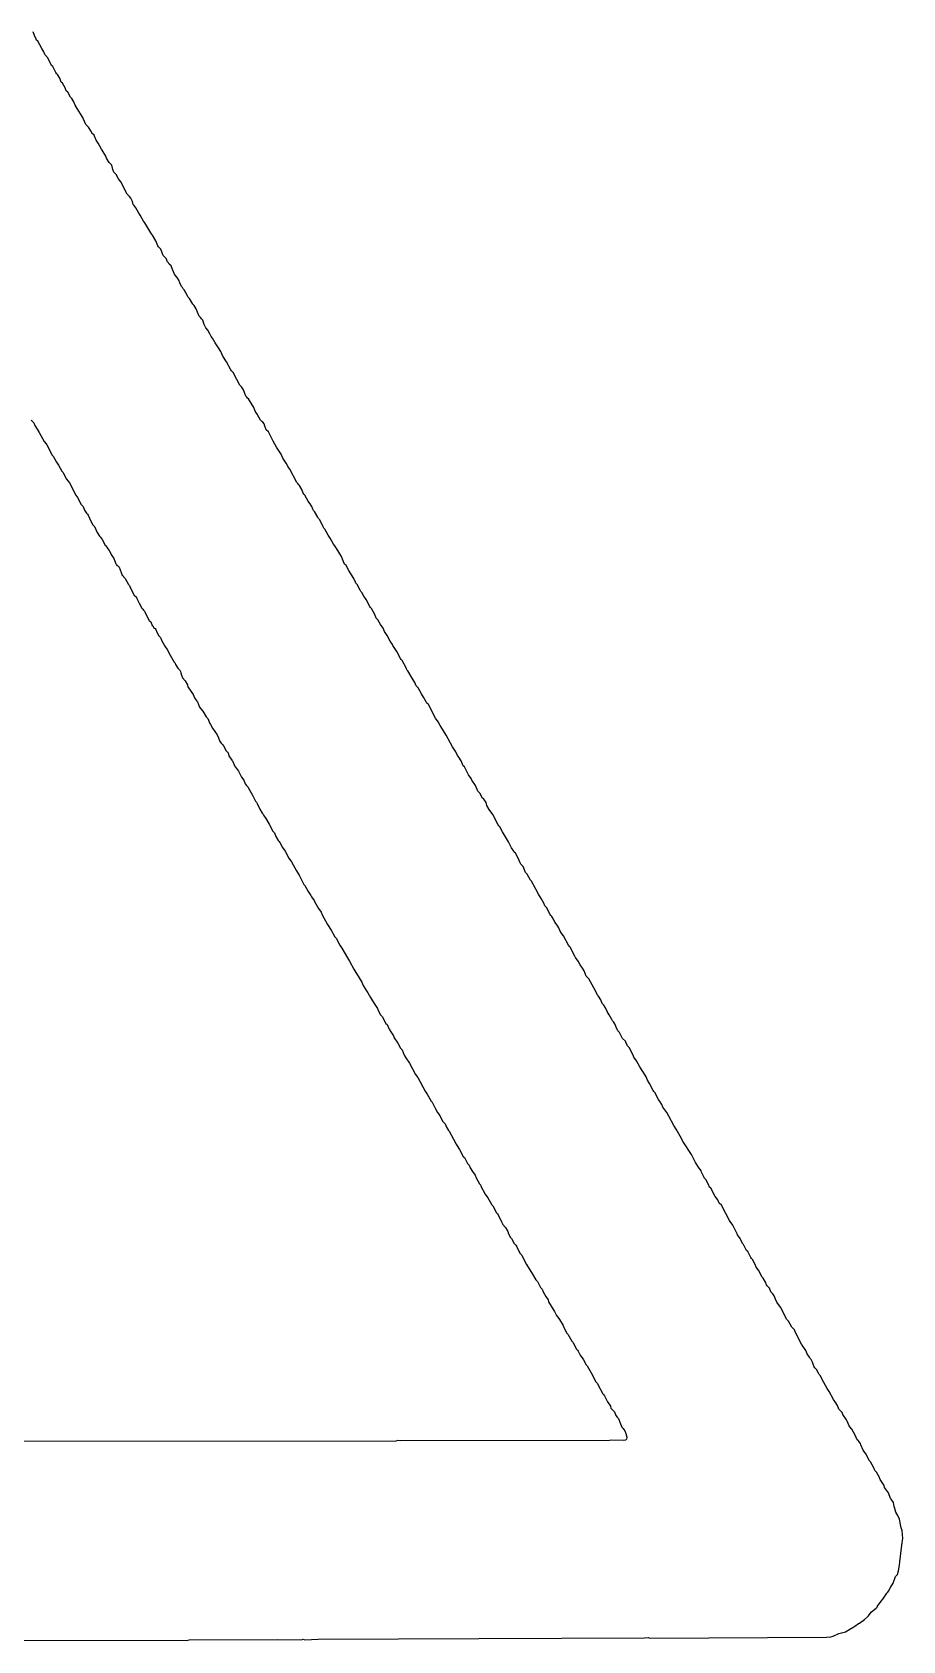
# Model space of a CAD drawing. Header units: inches. Extents: x 0 to 5379, y 0 to 5429.
# Drawn here: x 310.536 to 313.187, y 90.681 to 95.578 of the extents above; entities that cross this region are included whole.
import ezdxf

# ---------------------------------------------------------------- set-up
doc = ezdxf.new("R2010")
doc.units = ezdxf.units.IN
doc.layers.add('Bottom Overlay', color=54, linetype='Continuous')

msp = doc.modelspace()

# ---------------------------------------------------------------- linework, layer by layer
at = {"layer": 'Bottom Overlay'}
for p, q in [((310.543, 95.5682), (310.5389, 95.5788)), ((310.5479, 95.5568), (310.543, 95.5682)), ((310.5495, 95.5535), (310.5479, 95.5568)), ((310.5528, 95.5502), (310.5495, 95.5535)), ((310.565, 95.5282), (310.5528, 95.5502)), ((310.5716, 95.5184), (310.565, 95.5282)), ((310.5748, 95.5102), (310.5716, 95.5184)), ((310.5822, 95.5012), (310.5748, 95.5102)), ((310.5936, 95.48), (310.5822, 95.5012)), ((310.5953, 95.4767), (310.5936, 95.48)), ((310.5985, 95.4734), (310.5953, 95.4767)), ((310.6083, 95.4555), (310.5985, 95.4734)), ((310.61, 95.4522), (310.6083, 95.4555)), ((310.6132, 95.4489), (310.61, 95.4522)), ((310.6198, 95.4375), (310.6132, 95.4489)), ((310.6247, 95.4261), (310.6198, 95.4375)), ((310.6279, 95.4228), (310.6247, 95.4261)), ((310.6361, 95.4081), (310.6279, 95.4228)), ((310.6394, 95.3999), (310.6361, 95.4081)), ((310.6443, 95.395), (310.6394, 95.3999)), ((310.6524, 95.3803), (310.6443, 95.395)), ((310.6565, 95.3762), (310.6524, 95.3803)), ((310.6631, 95.3664), (310.6565, 95.3762)), ((310.6672, 95.3558), (310.6631, 95.3664)), ((310.6729, 95.3452), (310.6672, 95.3558)), ((310.6835, 95.3297), (310.6729, 95.3452)), ((310.69, 95.3182), (310.6835, 95.3297)), ((310.6917, 95.315), (310.69, 95.3182)), ((310.6998, 95.297), (310.6917, 95.315)), ((310.708, 95.2888), (310.6998, 95.297)), ((310.7162, 95.2741), (310.708, 95.2888)), ((310.7178, 95.2709), (310.7162, 95.2741)), ((310.7243, 95.2643), (310.7178, 95.2709)), ((310.726, 95.261), (310.7243, 95.2643)), ((310.7309, 95.2496), (310.726, 95.261)), ((310.7374, 95.2398), (310.7309, 95.2496)), ((310.7472, 95.2218), (310.7374, 95.2398)), ((310.7488, 95.2186), (310.7472, 95.2218)), ((310.7603, 95.2006), (310.7488, 95.2186)), ((310.7619, 95.1941), (310.7603, 95.2006)), ((310.7685, 95.1843), (310.7619, 95.1941)), ((310.7701, 95.181), (310.7685, 95.1843)), ((310.7783, 95.1728), (310.7701, 95.181)), ((310.7815, 95.1597), (310.7783, 95.1728)), ((310.7848, 95.1516), (310.7815, 95.1597)), ((310.7913, 95.145), (310.7848, 95.1516)), ((310.7987, 95.1312), (310.7913, 95.145)), ((310.806, 95.1222), (310.7987, 95.1312)), ((310.8256, 95.0846), (310.806, 95.1222)), ((310.8322, 95.0781), (310.8256, 95.0846)), ((310.8363, 95.0723), (310.8322, 95.0781)), ((310.8412, 95.0625), (310.8363, 95.0723)), ((310.8436, 95.0536), (310.8412, 95.0625)), ((310.8469, 95.0503), (310.8436, 95.0536)), ((310.8485, 95.047), (310.8469, 95.0503)), ((310.8518, 95.0437), (310.8485, 95.047)), ((310.8599, 95.029), (310.8518, 95.0437)), ((310.8648, 95.0209), (310.8599, 95.029)), ((310.8746, 95.0029), (310.8648, 95.0209)), ((310.8795, 94.998), (310.8746, 95.0029)), ((310.891, 94.9768), (310.8795, 94.998)), ((310.8975, 94.967), (310.891, 94.9768)), ((310.8992, 94.9637), (310.8975, 94.967)), ((310.9024, 94.9604), (310.8992, 94.9637)), ((310.9122, 94.9425), (310.9024, 94.9604)), ((310.9188, 94.9277), (310.9122, 94.9425)), ((310.9204, 94.9245), (310.9188, 94.9277)), ((310.9277, 94.9171), (310.9204, 94.9245)), ((310.9318, 94.9065), (310.9277, 94.9171)), ((310.9351, 94.8983), (310.9318, 94.9065)), ((310.9441, 94.8894), (310.9351, 94.8983)), ((310.9482, 94.8787), (310.9441, 94.8894)), ((310.9514, 94.8755), (310.9482, 94.8787)), ((310.9531, 94.8722), (310.9514, 94.8755)), ((310.9588, 94.8665), (310.9531, 94.8722)), ((310.9629, 94.8559), (310.9588, 94.8665)), ((310.9694, 94.8412), (310.9629, 94.8559)), ((310.971, 94.8379), (310.9694, 94.8412)), ((310.9776, 94.8314), (310.971, 94.8379)), ((310.9825, 94.8232), (310.9776, 94.8314)), ((310.9857, 94.815), (310.9825, 94.8232)), ((310.9906, 94.8036), (310.9857, 94.815)), ((310.9939, 94.8003), (310.9906, 94.8036)), ((310.9956, 94.797), (310.9939, 94.8003)), ((310.9988, 94.7938), (310.9956, 94.797)), ((311.0086, 94.7758), (310.9988, 94.7938)), ((311.0103, 94.7725), (311.0086, 94.7758)), ((311.0152, 94.7676), (311.0103, 94.7725)), ((311.025, 94.7497), (311.0152, 94.7676)), ((311.029, 94.7456), (311.025, 94.7497)), ((311.0356, 94.7358), (311.029, 94.7456)), ((311.0397, 94.7252), (311.0356, 94.7358)), ((311.0446, 94.7137), (311.0397, 94.7252)), ((311.0495, 94.7088), (311.0446, 94.7137)), ((311.0511, 94.7055), (311.0495, 94.7088)), ((311.0552, 94.7015), (311.0511, 94.7055)), ((311.0601, 94.6884), (311.0552, 94.7015)), ((311.0642, 94.6778), (311.0601, 94.6884)), ((311.0707, 94.6712), (311.0642, 94.6778)), ((311.0772, 94.6598), (311.0707, 94.6712)), ((311.0805, 94.6516), (311.0772, 94.6598)), ((311.0854, 94.6467), (311.0805, 94.6516)), ((311.0936, 94.632), (311.0854, 94.6467)), ((311.1034, 94.6173), (311.0936, 94.632)), ((311.1099, 94.6059), (311.1034, 94.6173)), ((311.1165, 94.5912), (311.1099, 94.6059)), ((311.1279, 94.5748), (311.1165, 94.5912)), ((311.141, 94.5503), (311.1279, 94.5748)), ((311.1426, 94.5471), (311.141, 94.5503)), ((311.1475, 94.5422), (311.1426, 94.5471)), ((311.1589, 94.5209), (311.1475, 94.5422)), ((311.1687, 94.503), (311.1589, 94.5209)), ((311.1736, 94.4981), (311.1687, 94.503)), ((311.1794, 94.4891), (311.1736, 94.4981)), ((311.1834, 94.4784), (311.1794, 94.4891)), ((311.1867, 94.4703), (311.1834, 94.4784)), ((311.19, 94.467), (311.1867, 94.4703)), ((311.1916, 94.4637), (311.19, 94.467)), ((311.1941, 94.4613), (311.1916, 94.4637)), ((311.2104, 94.4352), (311.1941, 94.4613)), ((311.2145, 94.4245), (311.2104, 94.4352)), ((311.221, 94.4147), (311.2145, 94.4245)), ((310.5332, 94.3968), (310.5413, 94.3886)), ((310.5413, 94.3886), (310.5446, 94.3804)), ((310.5446, 94.3804), (310.5512, 94.369)), ((311.2308, 94.3968), (311.221, 94.4147)), ((311.2349, 94.3927), (311.2308, 94.3968)), ((311.2382, 94.391), (311.2349, 94.3927)), ((311.2423, 94.3853), (311.2382, 94.391)), ((311.2439, 94.3788), (311.2423, 94.3853)), ((311.2472, 94.3706), (311.2439, 94.3788)), ((310.5512, 94.369), (310.5577, 94.3592)), ((310.5577, 94.3592), (310.5724, 94.3314)), ((310.5724, 94.3314), (310.5789, 94.3249)), ((310.5789, 94.3249), (310.5806, 94.3216)), ((311.2488, 94.3673), (311.2472, 94.3706)), ((311.2553, 94.3608), (311.2488, 94.3673)), ((311.27, 94.333), (311.2553, 94.3608)), ((311.2798, 94.3151), (311.27, 94.333)), ((310.5806, 94.3216), (310.5969, 94.2906)), ((310.5969, 94.2906), (310.6002, 94.2873)), ((310.6002, 94.2873), (310.61, 94.2693)), ((311.2945, 94.2938), (311.2798, 94.3151)), ((311.2994, 94.2808), (311.2945, 94.2938)), ((311.3092, 94.2661), (311.2994, 94.2808)), ((310.61, 94.2693), (310.6165, 94.2595)), ((310.6165, 94.2595), (310.6263, 94.2415)), ((310.6263, 94.2415), (310.6296, 94.2383)), ((310.6296, 94.2383), (310.641, 94.217)), ((311.3158, 94.2546), (311.3092, 94.2661)), ((311.3174, 94.2513), (311.3158, 94.2546)), ((311.3207, 94.2481), (311.3174, 94.2513)), ((311.3419, 94.2072), (311.3207, 94.2481)), ((310.641, 94.217), (310.6492, 94.2056)), ((310.6492, 94.2056), (310.6688, 94.168)), ((311.3452, 94.204), (311.3419, 94.2072)), ((311.3468, 94.2007), (311.3452, 94.204)), ((311.3501, 94.1974), (311.3468, 94.2007)), ((311.3566, 94.186), (311.3501, 94.1974)), ((311.3615, 94.1746), (311.3566, 94.186)), ((310.6688, 94.168), (310.6721, 94.1648)), ((310.6721, 94.1648), (310.6737, 94.1615)), ((310.6737, 94.1615), (310.6851, 94.1402)), ((310.6851, 94.1402), (310.6917, 94.1337)), ((310.6917, 94.1337), (310.6957, 94.1231)), ((311.3632, 94.1713), (311.3615, 94.1746)), ((311.3664, 94.168), (311.3632, 94.1713)), ((311.3762, 94.1501), (311.3664, 94.168)), ((311.3779, 94.1468), (311.3762, 94.1501)), ((311.3828, 94.1419), (311.3779, 94.1468)), ((311.3877, 94.1337), (311.3828, 94.1419)), ((311.3909, 94.1255), (311.3877, 94.1337)), ((310.6957, 94.1231), (310.7015, 94.1141)), ((310.7015, 94.1141), (310.7047, 94.1108)), ((310.7047, 94.1108), (310.7064, 94.1076)), ((310.7064, 94.1076), (310.7145, 94.0896)), ((310.7145, 94.0896), (310.7211, 94.0782)), ((311.3926, 94.1223), (311.3909, 94.1255)), ((311.3958, 94.119), (311.3926, 94.1223)), ((311.4056, 94.101), (311.3958, 94.119)), ((311.4073, 94.0978), (311.4056, 94.101)), ((311.4105, 94.0945), (311.4073, 94.0978)), ((311.4171, 94.0831), (311.4105, 94.0945)), ((311.422, 94.0716), (311.4171, 94.0831)), ((310.7211, 94.0782), (310.726, 94.0733)), ((310.726, 94.0733), (310.7341, 94.0553)), ((310.7341, 94.0553), (310.7407, 94.0439)), ((310.7407, 94.0439), (310.7439, 94.0406)), ((310.7439, 94.0406), (310.7456, 94.0373)), ((310.7456, 94.0373), (310.7488, 94.034)), ((310.7488, 94.034), (310.7586, 94.0161)), ((311.4236, 94.0684), (311.422, 94.0716)), ((311.4269, 94.0651), (311.4236, 94.0684)), ((311.4367, 94.0471), (311.4269, 94.0651)), ((311.4432, 94.0373), (311.4367, 94.0471)), ((311.453, 94.0193), (311.4432, 94.0373)), ((310.7586, 94.0161), (310.7619, 94.0128)), ((310.7619, 94.0128), (310.7635, 94.0095)), ((310.7635, 94.0095), (310.7701, 93.9997)), ((310.7701, 93.9997), (310.7783, 93.985)), ((310.7783, 93.985), (310.7848, 93.9752)), ((311.4579, 94.0144), (311.453, 94.0193)), ((311.4661, 93.9997), (311.4579, 94.0144)), ((311.4726, 93.9899), (311.4661, 93.9997)), ((311.4775, 93.9818), (311.4726, 93.9899)), ((311.4808, 93.9736), (311.4775, 93.9818)), ((310.7848, 93.9752), (310.7905, 93.9597)), ((310.7905, 93.9597), (310.793, 93.9573)), ((310.793, 93.9573), (310.7938, 93.9548)), ((310.7938, 93.9548), (310.797, 93.9532)), ((310.797, 93.9532), (310.8011, 93.9491)), ((310.8011, 93.9491), (310.8044, 93.9409)), ((310.8044, 93.9409), (310.8101, 93.9254)), ((311.4873, 93.9589), (311.4808, 93.9736)), ((311.4922, 93.954), (311.4873, 93.9589)), ((311.5004, 93.9393), (311.4922, 93.954)), ((311.5086, 93.9262), (311.5004, 93.9393)), ((310.8101, 93.9254), (310.8126, 93.9229)), ((310.8126, 93.9229), (310.8142, 93.9197)), ((310.8142, 93.9197), (310.8191, 93.9148)), ((310.8191, 93.9148), (310.8289, 93.8968)), ((310.8289, 93.8968), (310.8322, 93.8935)), ((310.8322, 93.8935), (310.8338, 93.8903)), ((310.8338, 93.8903), (310.8403, 93.8756)), ((311.5151, 93.9148), (311.5086, 93.9262)), ((311.52, 93.9033), (311.5151, 93.9148)), ((311.5216, 93.9001), (311.52, 93.9033)), ((311.5249, 93.8968), (311.5216, 93.9001)), ((311.5347, 93.8788), (311.5249, 93.8968)), ((310.8403, 93.8756), (310.8469, 93.8641)), ((310.8469, 93.8641), (310.8534, 93.8576)), ((310.8534, 93.8576), (310.855, 93.8543)), ((310.855, 93.8543), (310.8616, 93.8396)), ((310.8616, 93.8396), (310.8697, 93.8249)), ((311.5363, 93.8756), (311.5347, 93.8788)), ((311.5396, 93.8723), (311.5363, 93.8756)), ((311.5461, 93.8609), (311.5396, 93.8723)), ((311.5527, 93.8511), (311.5461, 93.8609)), ((311.5641, 93.8298), (311.5527, 93.8511)), ((310.8697, 93.8249), (310.873, 93.8217)), ((310.873, 93.8217), (310.8746, 93.8184)), ((310.8746, 93.8184), (310.8779, 93.8151)), ((310.8779, 93.8151), (310.8795, 93.8118)), ((310.8795, 93.8118), (310.8926, 93.7873)), ((310.8926, 93.7873), (310.8975, 93.7824)), ((311.5658, 93.8266), (311.5641, 93.8298)), ((311.569, 93.8233), (311.5658, 93.8266)), ((311.5788, 93.8053), (311.569, 93.8233)), ((311.5837, 93.7939), (311.5788, 93.8053)), ((311.5886, 93.789), (311.5837, 93.7939)), ((311.5968, 93.7743), (311.5886, 93.789)), ((310.8975, 93.7824), (310.9016, 93.7718)), ((310.9016, 93.7718), (310.9041, 93.7694)), ((310.9041, 93.7694), (310.9057, 93.7661)), ((310.9057, 93.7661), (310.9081, 93.7637)), ((310.9081, 93.7637), (310.9106, 93.7628)), ((310.9106, 93.7628), (310.9122, 93.7596)), ((310.9122, 93.7596), (310.9155, 93.7514)), ((310.9155, 93.7514), (310.922, 93.74)), ((310.922, 93.74), (310.9269, 93.7351)), ((311.6041, 93.7637), (311.5968, 93.7743)), ((311.6082, 93.753), (311.6041, 93.7637)), ((311.6164, 93.7416), (311.6082, 93.753)), ((311.6262, 93.7236), (311.6164, 93.7416)), ((310.9269, 93.7351), (310.9302, 93.7269)), ((310.9302, 93.7269), (310.94, 93.7089)), ((310.94, 93.7089), (310.9465, 93.6991)), ((310.9465, 93.6991), (310.9563, 93.6811)), ((311.6327, 93.7138), (311.6262, 93.7236)), ((311.6344, 93.7106), (311.6327, 93.7138)), ((311.6458, 93.6926), (311.6344, 93.7106)), ((311.6572, 93.6713), (311.6458, 93.6926)), ((310.9563, 93.6811), (310.9678, 93.6599)), ((310.9678, 93.6599), (310.971, 93.6566)), ((310.971, 93.6566), (310.9727, 93.6534)), ((310.9727, 93.6534), (310.9792, 93.6419)), ((310.9792, 93.6419), (310.9857, 93.6354)), ((311.6589, 93.6681), (311.6572, 93.6713)), ((311.6621, 93.6648), (311.6589, 93.6681)), ((311.6752, 93.6403), (311.6621, 93.6648)), ((311.6769, 93.637), (311.6752, 93.6403)), ((310.9857, 93.6354), (310.9874, 93.6321)), ((310.9874, 93.6321), (310.989, 93.6272)), ((310.989, 93.6272), (310.9906, 93.6207)), ((310.9906, 93.6207), (310.9939, 93.6125)), ((310.9939, 93.6125), (311.0013, 93.6035)), ((311.0013, 93.6035), (311.0086, 93.5913)), ((311.0086, 93.5913), (311.0103, 93.5848)), ((311.6801, 93.6338), (311.6769, 93.637)), ((311.6924, 93.6117), (311.6801, 93.6338)), ((311.7005, 93.5986), (311.6924, 93.6117)), ((311.7046, 93.588), (311.7005, 93.5986)), ((311.0103, 93.5848), (311.0266, 93.5619)), ((311.0266, 93.5619), (311.0307, 93.5513)), ((311.0307, 93.5513), (311.0372, 93.5415)), ((311.0372, 93.5415), (311.0397, 93.539)), ((311.7112, 93.5815), (311.7046, 93.588)), ((311.721, 93.5635), (311.7112, 93.5815)), ((311.7275, 93.5537), (311.721, 93.5635)), ((311.7357, 93.539), (311.7275, 93.5537)), ((311.0397, 93.539), (311.0454, 93.5235)), ((311.0454, 93.5235), (311.0495, 93.5178)), ((311.0495, 93.5178), (311.056, 93.5112)), ((311.056, 93.5112), (311.0658, 93.4933)), ((311.0658, 93.4933), (311.0707, 93.4884)), ((311.7373, 93.5357), (311.7357, 93.539)), ((311.7422, 93.5308), (311.7373, 93.5357)), ((311.7634, 93.49), (311.7422, 93.5308)), ((311.0707, 93.4884), (311.0772, 93.4737)), ((311.0772, 93.4737), (311.0789, 93.4704)), ((311.0789, 93.4704), (311.0854, 93.4589)), ((311.0854, 93.4589), (311.0993, 93.4385)), ((311.7716, 93.4786), (311.7634, 93.49)), ((311.7781, 93.4671), (311.7716, 93.4786)), ((311.7798, 93.4638), (311.7781, 93.4671)), ((311.7961, 93.4377), (311.7798, 93.4638)), ((311.0993, 93.4385), (311.1034, 93.4295)), ((311.1034, 93.4295), (311.1075, 93.4189)), ((311.1075, 93.4189), (311.1116, 93.4132)), ((311.1116, 93.4132), (311.1165, 93.4083)), ((311.1165, 93.4083), (311.1181, 93.405)), ((311.1181, 93.405), (311.1263, 93.3903)), ((311.8157, 93.4018), (311.7961, 93.4377)), ((311.8239, 93.3903), (311.8157, 93.4018)), ((311.1263, 93.3903), (311.1328, 93.3838)), ((311.1328, 93.3838), (311.1352, 93.3748)), ((311.1352, 93.3748), (311.1434, 93.3617)), ((311.1434, 93.3617), (311.1459, 93.3593)), ((311.1459, 93.3593), (311.1508, 93.3478)), ((311.1508, 93.3478), (311.1524, 93.3446)), ((311.1524, 93.3446), (311.1638, 93.3282)), ((311.8255, 93.3871), (311.8239, 93.3903)), ((311.8304, 93.3756), (311.8255, 93.3871)), ((311.8353, 93.3707), (311.8304, 93.3756)), ((311.8419, 93.3593), (311.8353, 93.3707)), ((311.8484, 93.3446), (311.8419, 93.3593)), ((311.8517, 93.3413), (311.8484, 93.3446)), ((311.1638, 93.3282), (311.1736, 93.3103)), ((311.1736, 93.3103), (311.1802, 93.3005)), ((311.1802, 93.3005), (311.1843, 93.2898)), ((311.8647, 93.3168), (311.8517, 93.3413)), ((311.8729, 93.3054), (311.8647, 93.3168)), ((311.8745, 93.3005), (311.8729, 93.3054)), ((311.886, 93.2841), (311.8745, 93.3005)), ((311.1843, 93.2898), (311.1883, 93.2841)), ((311.1883, 93.2841), (311.1932, 93.2792)), ((311.1932, 93.2792), (311.1949, 93.276)), ((311.1949, 93.276), (311.2063, 93.2547)), ((311.2063, 93.2547), (311.2161, 93.2367)), ((311.8925, 93.2678), (311.886, 93.2841)), ((311.8991, 93.2613), (311.8925, 93.2678)), ((311.9072, 93.2465), (311.8991, 93.2613)), ((311.9113, 93.2425), (311.9072, 93.2465)), ((311.2161, 93.2367), (311.2194, 93.2335)), ((311.2194, 93.2335), (311.221, 93.2302)), ((311.221, 93.2302), (311.2292, 93.2122)), ((311.2292, 93.2122), (311.2357, 93.2008)), ((311.2357, 93.2008), (311.239, 93.1975)), ((311.239, 93.1975), (311.2406, 93.1943)), ((311.9178, 93.2327), (311.9113, 93.2425)), ((311.9203, 93.2237), (311.9178, 93.2327)), ((311.9276, 93.2114), (311.9203, 93.2237)), ((311.9383, 93.1959), (311.9276, 93.2114)), ((311.2406, 93.1943), (311.2472, 93.1845)), ((311.2472, 93.1845), (311.257, 93.1665)), ((311.257, 93.1665), (311.2684, 93.1453)), ((311.9546, 93.1649), (311.9383, 93.1959)), ((311.9562, 93.1616), (311.9546, 93.1649)), ((311.9595, 93.1583), (311.9562, 93.1616)), ((311.9677, 93.1436), (311.9595, 93.1583)), ((311.2684, 93.1453), (311.2733, 93.1403)), ((311.2733, 93.1403), (311.2782, 93.1289)), ((311.2782, 93.1289), (311.2847, 93.1175)), ((311.2847, 93.1175), (311.288, 93.1142)), ((311.288, 93.1142), (311.2896, 93.1109)), ((311.2896, 93.1109), (311.2978, 93.0962)), ((311.9742, 93.1338), (311.9677, 93.1436)), ((311.9856, 93.1126), (311.9742, 93.1338)), ((311.9954, 93.0946), (311.9856, 93.1126)), ((311.2978, 93.0962), (311.306, 93.0848)), ((311.306, 93.0848), (311.3174, 93.0636)), ((311.3174, 93.0636), (311.3256, 93.0521)), ((311.3256, 93.0521), (311.3403, 93.0243)), ((312.002, 93.0848), (311.9954, 93.0946)), ((312.0036, 93.0815), (312.002, 93.0848)), ((312.0069, 93.0783), (312.0036, 93.0815)), ((312.0151, 93.0636), (312.0069, 93.0783)), ((312.0216, 93.0489), (312.0151, 93.0636)), ((311.3403, 93.0243), (311.3468, 93.0145)), ((311.3468, 93.0145), (311.3485, 93.0113)), ((311.3485, 93.0113), (311.3632, 92.9835)), ((312.0232, 93.0456), (312.0216, 93.0489)), ((312.0306, 93.0382), (312.0232, 93.0456)), ((312.0347, 93.0276), (312.0306, 93.0382)), ((312.0379, 93.0194), (312.0347, 93.0276)), ((312.0428, 93.0145), (312.0379, 93.0194)), ((312.0526, 92.9966), (312.0428, 93.0145)), ((311.3632, 92.9835), (311.3664, 92.9802)), ((311.3664, 92.9802), (311.3762, 92.9623)), ((311.3762, 92.9623), (311.3844, 92.9492)), ((312.0559, 92.9933), (312.0526, 92.9966)), ((312.069, 92.9688), (312.0559, 92.9933)), ((312.0771, 92.9541), (312.069, 92.9688)), ((312.0853, 92.941), (312.0771, 92.9541)), ((311.3844, 92.9492), (311.386, 92.9459)), ((311.386, 92.9459), (311.3942, 92.9345)), ((311.3942, 92.9345), (311.3958, 92.9312)), ((311.3958, 92.9312), (311.4073, 92.91)), ((311.4073, 92.91), (311.4154, 92.8985)), ((312.0935, 92.9263), (312.0853, 92.941)), ((312.0967, 92.9182), (312.0935, 92.9263)), ((312.1016, 92.9133), (312.0967, 92.9182)), ((312.1131, 92.892), (312.1016, 92.9133)), ((311.4154, 92.8985), (311.4187, 92.8904)), ((311.4187, 92.8904), (311.4285, 92.8724)), ((311.4285, 92.8724), (311.435, 92.861)), ((311.435, 92.861), (311.4465, 92.8446)), ((312.1147, 92.8887), (312.1131, 92.892)), ((312.118, 92.8855), (312.1147, 92.8887)), ((312.1229, 92.8773), (312.118, 92.8855)), ((312.127, 92.8683), (312.1229, 92.8773)), ((312.1343, 92.8593), (312.127, 92.8683)), ((312.1392, 92.8512), (312.1343, 92.8593)), ((311.4465, 92.8446), (311.4579, 92.8234)), ((311.4579, 92.8234), (311.4612, 92.8201)), ((311.4612, 92.8201), (311.4726, 92.7989)), ((312.1425, 92.843), (312.1392, 92.8512)), ((312.1474, 92.8348), (312.1425, 92.843)), ((312.149, 92.8316), (312.1474, 92.8348)), ((312.1539, 92.8267), (312.149, 92.8316)), ((312.1686, 92.7989), (312.1539, 92.8267)), ((311.4726, 92.7989), (311.4792, 92.7891)), ((311.4792, 92.7891), (311.4955, 92.7597)), ((311.4955, 92.7597), (311.502, 92.7499)), ((312.1703, 92.7956), (312.1686, 92.7989)), ((312.1735, 92.7923), (312.1703, 92.7956)), ((312.1882, 92.7646), (312.1735, 92.7923)), ((312.1899, 92.7613), (312.1882, 92.7646)), ((312.198, 92.7499), (312.1899, 92.7613)), ((311.502, 92.7499), (311.5151, 92.7254)), ((311.5151, 92.7254), (311.5216, 92.7156)), ((311.5216, 92.7156), (311.5233, 92.7123)), ((311.5233, 92.7123), (311.5396, 92.6861)), ((312.2046, 92.7384), (312.198, 92.7499)), ((312.2111, 92.7286), (312.2046, 92.7384)), ((312.216, 92.7205), (312.2111, 92.7286)), ((312.2225, 92.7041), (312.216, 92.7205)), ((311.5396, 92.6861), (311.5437, 92.6755)), ((311.5437, 92.6755), (311.5535, 92.6592)), ((311.5535, 92.6592), (311.5559, 92.6567)), ((312.2307, 92.696), (312.2225, 92.7041)), ((312.2454, 92.6682), (312.2307, 92.696)), ((312.2569, 92.6469), (312.2454, 92.6682)), ((311.5559, 92.6567), (311.5576, 92.6535)), ((311.5576, 92.6535), (311.5658, 92.6388)), ((311.5658, 92.6388), (311.5723, 92.629)), ((311.5723, 92.629), (311.5788, 92.6175)), ((311.5788, 92.6175), (311.587, 92.6061)), ((312.2601, 92.6437), (312.2569, 92.6469)), ((312.2667, 92.6322), (312.2601, 92.6437)), ((312.2716, 92.6208), (312.2667, 92.6322)), ((312.2765, 92.6159), (312.2716, 92.6208)), ((312.2814, 92.6077), (312.2765, 92.6159)), ((311.587, 92.6061), (311.5903, 92.5979)), ((311.5903, 92.5979), (311.5968, 92.5865)), ((311.5968, 92.5865), (311.6017, 92.5816)), ((311.6017, 92.5816), (311.6131, 92.5603)), ((311.6131, 92.5603), (311.6164, 92.5571)), ((312.2863, 92.5963), (312.2814, 92.6077)), ((312.2928, 92.5865), (312.2863, 92.5963)), ((312.301, 92.5718), (312.2928, 92.5865)), ((312.3026, 92.5685), (312.301, 92.5718)), ((312.3059, 92.5652), (312.3026, 92.5685)), ((312.31, 92.5595), (312.3059, 92.5652)), ((311.6164, 92.5571), (311.6229, 92.5424)), ((311.6229, 92.5424), (311.6278, 92.5342)), ((311.6278, 92.5342), (311.636, 92.5228)), ((311.636, 92.5228), (311.6376, 92.5162)), ((311.6376, 92.5162), (311.6491, 92.4999)), ((312.314, 92.5489), (312.31, 92.5595)), ((312.3189, 92.5375), (312.314, 92.5489)), ((312.3238, 92.5326), (312.3189, 92.5375)), ((312.3336, 92.5146), (312.3238, 92.5326)), ((312.3418, 92.5064), (312.3336, 92.5146)), ((311.6491, 92.4999), (311.6572, 92.4852)), ((311.6572, 92.4852), (311.6621, 92.4803)), ((311.6621, 92.4803), (311.6687, 92.464)), ((311.6687, 92.464), (311.6736, 92.4558)), ((312.3434, 92.5032), (312.3418, 92.5064)), ((312.3484, 92.4917), (312.3434, 92.5032)), ((312.3533, 92.4868), (312.3484, 92.4917)), ((312.3598, 92.4754), (312.3533, 92.4868)), ((312.3663, 92.4607), (312.3598, 92.4754)), ((311.6736, 92.4558), (311.685, 92.4394)), ((311.685, 92.4394), (311.703, 92.4051)), ((312.368, 92.4574), (312.3663, 92.4607)), ((312.3761, 92.446), (312.368, 92.4574)), ((312.3859, 92.428), (312.3761, 92.446)), ((312.3925, 92.4166), (312.3859, 92.428)), ((312.3966, 92.4108), (312.3925, 92.4166)), ((311.703, 92.4051), (311.7103, 92.3961)), ((311.7103, 92.3961), (311.7324, 92.3545)), ((312.4047, 92.3978), (312.3966, 92.4108)), ((312.4088, 92.3872), (312.4047, 92.3978)), ((312.4153, 92.3774), (312.4088, 92.3872)), ((312.4268, 92.3561), (312.4153, 92.3774)), ((311.7324, 92.3545), (311.7389, 92.3447)), ((311.7389, 92.3447), (311.7504, 92.3234)), ((311.7504, 92.3234), (311.7536, 92.3202)), ((311.7536, 92.3202), (311.7553, 92.3169)), ((311.7553, 92.3169), (311.7602, 92.3087)), ((312.4284, 92.3529), (312.4268, 92.3561)), ((312.4317, 92.3496), (312.4284, 92.3529)), ((312.4431, 92.3283), (312.4317, 92.3496)), ((312.4447, 92.3251), (312.4431, 92.3283)), ((312.448, 92.3218), (312.4447, 92.3251)), ((312.4529, 92.3136), (312.448, 92.3218)), ((311.7602, 92.3087), (311.7634, 92.3006)), ((311.7634, 92.3006), (311.77, 92.2891)), ((311.77, 92.2891), (311.7773, 92.2801)), ((311.7773, 92.2801), (311.7855, 92.2622)), ((312.4562, 92.3055), (312.4529, 92.3136)), ((312.4676, 92.2891), (312.4562, 92.3055)), ((312.4742, 92.2777), (312.4676, 92.2891)), ((312.4889, 92.2499), (312.4742, 92.2777)), ((311.7855, 92.2622), (311.7929, 92.2548)), ((311.7929, 92.2548), (311.7969, 92.2442)), ((311.7969, 92.2442), (311.8035, 92.2344)), ((311.8035, 92.2344), (311.8059, 92.2319)), ((311.8059, 92.2319), (311.819, 92.2074)), ((312.497, 92.2385), (312.4889, 92.2499)), ((312.5085, 92.2172), (312.497, 92.2385)), ((311.819, 92.2074), (311.8272, 92.1927)), ((311.8272, 92.1927), (311.8353, 92.1797)), ((311.8353, 92.1797), (311.837, 92.1764)), ((311.837, 92.1764), (311.8484, 92.1552)), ((312.5183, 92.1993), (312.5085, 92.2172)), ((312.5264, 92.1878), (312.5183, 92.1993)), ((312.5346, 92.1731), (312.5264, 92.1878)), ((312.5428, 92.1617), (312.5346, 92.1731)), ((311.8484, 92.1552), (311.8517, 92.1519)), ((311.8517, 92.1519), (311.8615, 92.1339)), ((311.8615, 92.1339), (311.8664, 92.129)), ((311.8664, 92.129), (311.8696, 92.1208)), ((311.8696, 92.1208), (311.8762, 92.1094)), ((312.5558, 92.1372), (312.5428, 92.1617)), ((312.564, 92.1225), (312.5558, 92.1372)), ((312.5722, 92.111), (312.564, 92.1225)), ((311.8762, 92.1094), (311.8843, 92.098)), ((311.8843, 92.098), (311.8876, 92.0898)), ((311.8876, 92.0898), (311.8974, 92.0718)), ((311.8974, 92.0718), (311.9007, 92.0686)), ((312.5738, 92.1078), (312.5722, 92.111)), ((312.5804, 92.0931), (312.5738, 92.1078)), ((312.582, 92.0898), (312.5804, 92.0931)), ((312.5869, 92.0849), (312.582, 92.0898)), ((312.5951, 92.0702), (312.5869, 92.0849)), ((311.9007, 92.0686), (311.9023, 92.0653)), ((311.9023, 92.0653), (311.9154, 92.0408)), ((311.9154, 92.0408), (311.9236, 92.0294)), ((311.9236, 92.0294), (311.935, 92.0081)), ((312.5983, 92.062), (312.5951, 92.0702)), ((312.6016, 92.0588), (312.5983, 92.062)), ((312.6155, 92.0334), (312.6016, 92.0588)), ((312.6236, 92.0236), (312.6155, 92.0334)), ((312.6277, 92.013), (312.6236, 92.0236)), ((311.935, 92.0081), (311.9383, 92.0048)), ((311.9383, 92.0048), (311.9497, 91.9836)), ((311.9497, 91.9836), (311.953, 91.9803)), ((311.953, 91.9803), (311.9546, 91.9771)), ((311.9546, 91.9771), (311.9644, 91.9558)), ((312.6343, 92.0065), (312.6277, 92.013)), ((312.6473, 91.982), (312.6343, 92.0065)), ((312.6588, 91.9607), (312.6473, 91.982)), ((311.9644, 91.9558), (311.9693, 91.9477)), ((311.9693, 91.9477), (311.9767, 91.9387)), ((311.9767, 91.9387), (311.984, 91.9264)), ((311.984, 91.9264), (311.9856, 91.9199)), ((312.6604, 91.9575), (312.6588, 91.9607)), ((312.6686, 91.946), (312.6604, 91.9575)), ((312.6735, 91.9379), (312.6686, 91.946)), ((312.6817, 91.9199), (312.6735, 91.9379)), ((311.9856, 91.9199), (311.9922, 91.9085)), ((311.9922, 91.9085), (311.9954, 91.9052)), ((311.9954, 91.9052), (312.0036, 91.8905)), ((312.0036, 91.8905), (312.0085, 91.8856)), ((312.0085, 91.8856), (312.0102, 91.8823)), ((312.0102, 91.8823), (312.0151, 91.8709)), ((312.6833, 91.9166), (312.6817, 91.9199)), ((312.6915, 91.9052), (312.6833, 91.9166)), ((312.6931, 91.9019), (312.6915, 91.9052)), ((312.698, 91.8905), (312.6931, 91.9019)), ((312.7013, 91.8872), (312.698, 91.8905)), ((312.7111, 91.8692), (312.7013, 91.8872)), ((312.0151, 91.8709), (312.0216, 91.8594)), ((312.0216, 91.8594), (312.0265, 91.8545)), ((312.0265, 91.8545), (312.0281, 91.8513)), ((312.0281, 91.8513), (312.0412, 91.8268)), ((312.0412, 91.8268), (312.0592, 91.7974)), ((312.7143, 91.866), (312.7111, 91.8692)), ((312.7241, 91.848), (312.7143, 91.866)), ((312.7258, 91.8447), (312.7241, 91.848)), ((312.729, 91.8415), (312.7258, 91.8447)), ((312.7372, 91.8268), (312.729, 91.8415)), ((312.7405, 91.8186), (312.7372, 91.8268)), ((312.0592, 91.7974), (312.069, 91.7794)), ((312.069, 91.7794), (312.0739, 91.7745)), ((312.747, 91.8088), (312.7405, 91.8186)), ((312.7584, 91.7875), (312.747, 91.8088)), ((312.7617, 91.7843), (312.7584, 91.7875)), ((312.7682, 91.7728), (312.7617, 91.7843)), ((312.0739, 91.7745), (312.0837, 91.7565)), ((312.0837, 91.7565), (312.0886, 91.7516)), ((312.0886, 91.7516), (312.0918, 91.7434)), ((312.0918, 91.7434), (312.1, 91.7287)), ((312.1, 91.7287), (312.1065, 91.7189)), ((312.7715, 91.7647), (312.7682, 91.7728)), ((312.7731, 91.7614), (312.7715, 91.7647)), ((312.7805, 91.7541), (312.7731, 91.7614)), ((312.7846, 91.7434), (312.7805, 91.7541)), ((312.7911, 91.7369), (312.7846, 91.7434)), ((312.7928, 91.7336), (312.7911, 91.7369)), ((312.7952, 91.7312), (312.7928, 91.7336)), ((312.7993, 91.7206), (312.7952, 91.7312)), ((312.1065, 91.7189), (312.1082, 91.7124)), ((312.1082, 91.7124), (312.1245, 91.6863)), ((312.1245, 91.6863), (312.1262, 91.683)), ((312.1262, 91.683), (312.1327, 91.6715)), ((312.8034, 91.7116), (312.7993, 91.7206)), ((312.814, 91.6961), (312.8034, 91.7116)), ((312.8271, 91.6715), (312.814, 91.6961)), ((312.1327, 91.6715), (312.1392, 91.6617)), ((312.1392, 91.6617), (312.1409, 91.6585)), ((312.1409, 91.6585), (312.1523, 91.6405)), ((312.1523, 91.6405), (312.1556, 91.6323)), ((312.1556, 91.6323), (312.1637, 91.6176)), ((312.832, 91.6601), (312.8271, 91.6715)), ((312.8385, 91.6536), (312.832, 91.6601)), ((312.8483, 91.6356), (312.8385, 91.6536)), ((312.8565, 91.6274), (312.8483, 91.6356)), ((312.1637, 91.6176), (312.167, 91.6144)), ((312.167, 91.6144), (312.1784, 91.5931)), ((312.1784, 91.5931), (312.1817, 91.5899)), ((312.1817, 91.5899), (312.1931, 91.5686)), ((312.8581, 91.6242), (312.8565, 91.6274)), ((312.8679, 91.6029), (312.8581, 91.6242)), ((312.8785, 91.5841), (312.8679, 91.6029)), ((312.8916, 91.5645), (312.8785, 91.5841)), ((312.1931, 91.5686), (312.1964, 91.5653)), ((312.1964, 91.5653), (312.198, 91.5621)), ((312.198, 91.5621), (312.2046, 91.5506)), ((312.2046, 91.5506), (312.2127, 91.5392)), ((312.2127, 91.5392), (312.2144, 91.5359)), ((312.2144, 91.5359), (312.2225, 91.5212)), ((312.8957, 91.5539), (312.8916, 91.5645)), ((312.9022, 91.5441), (312.8957, 91.5539)), ((312.9039, 91.5408), (312.9022, 91.5441)), ((312.9071, 91.5376), (312.9039, 91.5408)), ((312.912, 91.5294), (312.9071, 91.5376)), ((312.2225, 91.5212), (312.2258, 91.518)), ((312.2258, 91.518), (312.2373, 91.4967)), ((312.2373, 91.4967), (312.252, 91.469)), ((312.9137, 91.5229), (312.912, 91.5294)), ((312.9169, 91.5147), (312.9137, 91.5229)), ((312.9186, 91.5114), (312.9169, 91.5147)), ((312.9235, 91.5065), (312.9186, 91.5114)), ((312.93, 91.4951), (312.9235, 91.5065)), ((312.9316, 91.4918), (312.93, 91.4951)), ((312.9349, 91.4886), (312.9316, 91.4918)), ((312.9463, 91.4673), (312.9349, 91.4886)), ((312.252, 91.469), (312.2569, 91.4641)), ((312.2569, 91.4641), (312.2585, 91.4608)), ((312.2585, 91.4608), (312.2732, 91.433)), ((312.9561, 91.4493), (312.9463, 91.4673)), ((312.9627, 91.4395), (312.9561, 91.4493)), ((312.9757, 91.415), (312.9627, 91.4395)), ((312.2732, 91.433), (312.2765, 91.4297)), ((312.2765, 91.4297), (312.2781, 91.4265)), ((312.2781, 91.4265), (312.2879, 91.4085)), ((312.2879, 91.4085), (312.2961, 91.3954)), ((312.2961, 91.3954), (312.2977, 91.3889)), ((312.2977, 91.3889), (312.3091, 91.3775)), ((312.9774, 91.4118), (312.9757, 91.415)), ((312.9806, 91.4085), (312.9774, 91.4118)), ((312.9872, 91.3971), (312.9806, 91.4085)), ((312.9921, 91.3856), (312.9872, 91.3971)), ((313.0019, 91.3758), (312.9921, 91.3856)), ((312.3091, 91.3775), (312.3132, 91.3668)), ((312.3132, 91.3668), (312.3173, 91.3611)), ((312.3173, 91.3611), (312.3206, 91.3579)), ((312.3206, 91.3579), (312.3222, 91.3546)), ((312.3222, 91.3546), (312.3255, 91.3464)), ((312.3255, 91.3464), (312.3312, 91.3309)), ((313.0035, 91.3693), (313.0019, 91.3758)), ((313.0149, 91.353), (313.0035, 91.3693)), ((313.0166, 91.3497), (313.0149, 91.353)), ((313.0231, 91.335), (313.0166, 91.3497)), ((311.6434, 91.2884), (308.9802, 91.2868)), ((311.6483, 91.2901), (311.6434, 91.2884)), ((311.6572, 91.2892), (311.6483, 91.2901)), ((312.2936, 91.2901), (311.6572, 91.2892)), ((312.2985, 91.2917), (312.2936, 91.2901)), ((312.3361, 91.2901), (312.2985, 91.2917)), ((312.3312, 91.3309), (312.3353, 91.3268)), ((312.3353, 91.3268), (312.3369, 91.3235)), ((312.3426, 91.2917), (312.3361, 91.2901)), ((312.3369, 91.3235), (312.3402, 91.3203)), ((312.3402, 91.3203), (312.3434, 91.3121)), ((312.3451, 91.2941), (312.3426, 91.2917)), ((312.3434, 91.3121), (312.3467, 91.3007)), ((312.3467, 91.3007), (312.3451, 91.2941)), ((313.0248, 91.3317), (313.0231, 91.335)), ((313.0313, 91.3252), (313.0248, 91.3317)), ((313.0411, 91.3072), (313.0313, 91.3252)), ((313.0476, 91.2925), (313.0411, 91.3072)), ((313.0501, 91.2901), (313.0476, 91.2925)), ((313.0574, 91.2811), (313.0501, 91.2901)), ((313.0591, 91.2778), (313.0574, 91.2811)), ((313.0656, 91.2615), (313.0591, 91.2778)), ((313.0738, 91.25), (313.0656, 91.2615)), ((313.0852, 91.2288), (313.0738, 91.25)), ((313.0885, 91.2255), (313.0852, 91.2288)), ((313.0983, 91.2075), (313.0885, 91.2255)), ((313.1015, 91.1994), (313.0983, 91.2075)), ((313.1064, 91.1945), (313.1015, 91.1994)), ((313.1146, 91.1798), (313.1064, 91.1945)), ((313.1179, 91.1716), (313.1146, 91.1798)), ((313.1293, 91.1536), (313.1179, 91.1716)), ((313.131, 91.1471), (313.1293, 91.1536)), ((313.1424, 91.1308), (313.131, 91.1471)), ((313.1489, 91.1144), (313.1424, 91.1308)), ((313.1514, 91.112), (313.1489, 91.1144)), ((313.1579, 91.1022), (313.1514, 91.112)), ((313.1604, 91.0899), (313.1579, 91.1022)), ((313.162, 91.0834), (313.1604, 91.0899)), ((313.1653, 91.0719), (313.162, 91.0834)), ((313.1718, 91.0621), (313.1653, 91.0719)), ((313.1759, 91.0515), (313.1718, 91.0621)), ((313.1791, 91.0352), (313.1759, 91.0515)), ((313.1816, 91.0246), (313.1791, 91.0352)), ((313.1849, 91.0164), (313.1816, 91.0246)), ((313.1865, 90.9919), (313.1849, 91.0164)), ((313.1775, 90.9208), (313.1808, 90.947)), ((313.1808, 90.947), (313.1849, 90.9804)), ((313.1849, 90.9804), (313.1865, 90.9919)), ((313.1734, 90.8939), (313.1759, 90.911)), ((313.1759, 90.911), (313.1775, 90.9208)), ((313.1489, 90.8432), (313.1571, 90.8563)), ((313.1571, 90.8563), (313.1644, 90.8767)), ((313.1644, 90.8767), (313.1702, 90.8824)), ((313.1702, 90.8824), (313.1734, 90.8939)), ((313.1097, 90.786), (313.1203, 90.8015)), ((313.1203, 90.8015), (313.126, 90.8073)), ((313.126, 90.8073), (313.1277, 90.8105)), ((313.1277, 90.8105), (313.1383, 90.826)), ((313.1383, 90.826), (313.1408, 90.8285)), ((313.1408, 90.8285), (313.1424, 90.8318)), ((313.1424, 90.8318), (313.1489, 90.8432)), ((313.0697, 90.746), (313.0787, 90.7533)), ((313.0787, 90.7533), (313.0819, 90.7566)), ((313.0819, 90.7566), (313.0836, 90.7599)), ((313.0836, 90.7599), (313.0909, 90.7689)), ((313.0909, 90.7689), (313.1056, 90.7803)), ((313.1056, 90.7803), (313.1081, 90.7827)), ((313.1081, 90.7827), (313.1097, 90.786)), ((312.9741, 90.6945), (312.9921, 90.7027)), ((312.9921, 90.7027), (313.0117, 90.7076)), ((313.0117, 90.7076), (313.0248, 90.7158)), ((313.0248, 90.7158), (313.037, 90.7231)), ((313.037, 90.7231), (313.0403, 90.7248)), ((313.0403, 90.7248), (313.0517, 90.7329)), ((313.0517, 90.7329), (313.055, 90.7346)), ((313.055, 90.7346), (313.0697, 90.746)), ((310.1402, 90.6806), (311.0094, 90.6823)), ((311.0094, 90.6823), (311.0143, 90.6839)), ((311.0143, 90.6839), (311.2815, 90.6847)), ((311.2815, 90.6847), (311.3558, 90.6839)), ((311.3558, 90.6839), (311.3607, 90.6855)), ((311.3607, 90.6855), (311.3656, 90.6839)), ((311.3656, 90.6839), (311.4065, 90.6855)), ((311.4065, 90.6855), (311.8958, 90.688)), ((311.8958, 90.688), (312.4006, 90.6896)), ((312.4006, 90.6896), (312.4113, 90.6904)), ((312.4113, 90.6904), (312.4162, 90.6888)), ((312.4162, 90.6888), (312.9545, 90.6913)), ((312.9545, 90.6913), (312.9676, 90.6929)), ((312.9676, 90.6929), (312.9741, 90.6945))]:
    msp.add_line(p, q, dxfattribs=at)

doc.saveas('drawing.dxf')
